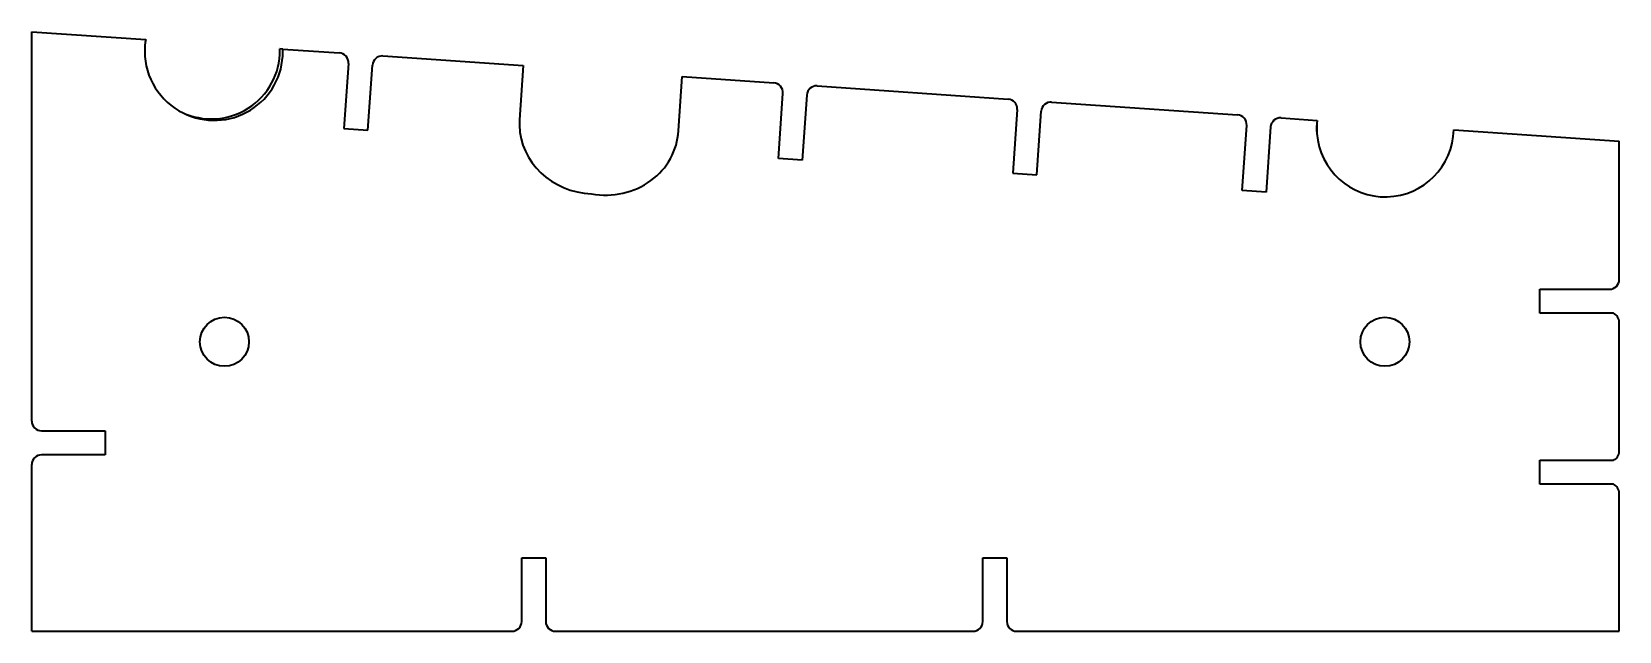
# Model space of a CAD drawing. Extents: x 49 to 373, y 98 to 221.
import ezdxf

# ---------------------------------------------------------------- set-up
doc = ezdxf.new("R2010")
doc.units = 0

msp = doc.modelspace()

# ---------------------------------------------------------------- linework, layer by layer
at = {"color": 7, "lineweight": 35}
for p, q in [((48.748657, 141.221359), (48.748657, 220.654236)), ((48.748657, 220.654236), (72.003632, 219.051392)), ((99.984436, 217.122818), (99.403793, 217.162842)), ((99.408096, 216.901642), (99.403793, 217.162842)), ((99.984436, 217.122818), (111.52182, 216.327606)), ((113.379562, 214.194809), (112.465012, 200.925888)), ((117.353409, 200.588959), (118.267975, 213.85788)), ((120.400757, 215.715622), (149.068741, 213.739685)), ((149.068741, 213.739685), (148.307541, 202.695953)), ((180.742645, 200.460358), (181.50383, 211.504089)), ((181.50383, 211.504089), (200.193771, 210.215881)), ((201.136948, 194.814178), (202.051514, 208.083099)), ((206.939911, 207.74617), (206.025345, 194.477249)), ((209.072708, 209.603912), (248.030365, 206.918747)), ((249.888107, 204.785965), (248.994202, 191.816727)), ((253.882599, 191.479797), (254.776505, 204.449036)), ((256.909302, 206.306778), (294.869141, 203.690384)), ((112.465012, 200.925888), (117.353409, 200.588959)), ((295.812317, 188.288681), (296.726898, 201.557602)), ((301.615295, 201.220673), (300.700745, 187.951752)), ((303.748077, 203.078415), (311.0914, 202.572266)), ((311.135132, 202.56926), (311.0914, 202.572266)), ((180.742645, 200.460358), (180.739944, 200.460541)), ((338.996918, 200.64888), (372.765991, 198.32135)), ((372.765991, 170.102921), (372.765991, 198.32135)), ((206.025345, 194.477249), (201.136948, 194.814178)), ((248.994202, 191.816727), (253.882599, 191.479797)), ((300.700745, 187.951752), (295.812317, 188.288681)), ((356.566528, 168.10289), (370.765991, 168.102921)), ((356.566559, 163.202881), (356.566528, 168.10289)), ((371.566559, 163.202927), (356.566559, 163.202881)), ((372.765991, 135.035675), (372.765991, 161.370132)), ((50.748657, 139.221359), (63.748657, 139.221359)), ((63.748657, 139.221359), (63.748657, 134.32135)), ((63.748657, 134.32135), (50.748657, 134.32135)), ((356.56662, 133.202896), (371.56662, 133.202927)), ((356.56662, 128.302887), (356.56662, 133.202896)), ((48.748657, 98.32135), (48.748657, 132.32135)), ((371.56662, 128.302917), (356.56662, 128.302887)), ((372.765991, 98.32135), (372.765991, 126.470177)), ((148.748672, 113.32135), (153.648666, 113.32135)), ((148.748672, 100.32135), (148.748672, 113.32135)), ((153.648666, 113.32135), (153.648666, 100.32135)), ((242.865982, 113.32135), (247.765976, 113.32135)), ((242.865982, 100.32135), (242.865982, 113.32135)), ((247.765976, 113.32135), (247.765976, 100.32135)), ((48.748657, 98.32135), (146.748672, 98.32135)), ((155.648666, 98.32135), (240.865982, 98.32135)), ((249.765976, 98.32135), (372.765991, 98.32135))]:
    msp.add_line(p, q, dxfattribs=at)
for centre in [(88.08223, 157.388092), (324.937225, 157.388092)]:
    msp.add_circle(centre, 5, dxfattribs=at)
for centre, radius, start, end in [((85.73381, 216.701767), 13.929784, 170.28917, 180.410599), ((86.039108, 216.508301), 13.958859, 0.407706, 2.523153), ((111.384308, 214.332336), 2, 356.057126, 86.057126), ((120.263229, 213.720352), 2, 86.057126, 176.057128), ((200.056244, 208.220627), 2, 356.057126, 86.057126), ((208.935181, 207.608643), 2, 86.057126, 176.057128), ((247.892838, 204.923492), 2, 356.057126, 86.057126), ((256.77179, 204.311508), 2, 86.057126, 176.057128), ((161.192108, 201.808197), 12.91511, 176.058494, 181.088386), ((294.731628, 201.695129), 2, 356.057126, 86.057126), ((303.610565, 201.083145), 2, 86.057126, 176.057128), ((325.027161, 200.977997), 14.02666, 173.47365, 184.437309), ((325.044189, 200.757385), 14.026566, 172.578103, 183.987145), ((370.765991, 170.102921), 2, 270.000127, 360), ((370.765991, 161.370132), 2, 360, 66.403857), ((50.748657, 141.221359), 2, 179.999995, 269.999997), ((50.748657, 132.32135), 2, 90.000003, 180.000005), ((370.765991, 135.035675), 2, 293.598199, 0), ((370.765991, 126.470177), 2, 360, 66.401467), ((146.748672, 100.32135), 2, 269.999997, 360), ((155.648666, 100.32135), 2, 180.000005, 269.999997), ((240.865982, 100.32135), 2, 269.999997, 360), ((249.765976, 100.32135), 2, 180.000005, 269.999997)]:
    msp.add_arc(centre, radius, start, end, dxfattribs=at)
for centre, major_axis, ratio, start_param, end_param in [((85.90097, 216.604813), (12.635834, -6.303766), 0.991434, 3.6079938776, 4.7125260424), ((85.311493, 216.898819), (12.636383, -6.30271), 0.991432, 4.7357308815, 6.7494997639), ((85.901001, 216.604797), (12.636444, -6.30257), 0.991432, 4.712428363, 6.749489197), ((163.464645, 201.560501), (15.112366, -1.639864), 0.920987, 3.2587036752, 4.7820186283), ((165.567383, 201.332336), (-15.112366, 1.639864), 0.920987, 1.5011733128, 3.1966269689), ((325.00058, 200.975861), (-1.083099, 13.971781), 0.999022, 1.5708724594, 4.6117635557)]:
    msp.add_ellipse(centre, major_axis=major_axis, ratio=ratio, start_param=start_param, end_param=end_param, dxfattribs=at)

doc.saveas('drawing.dxf')
